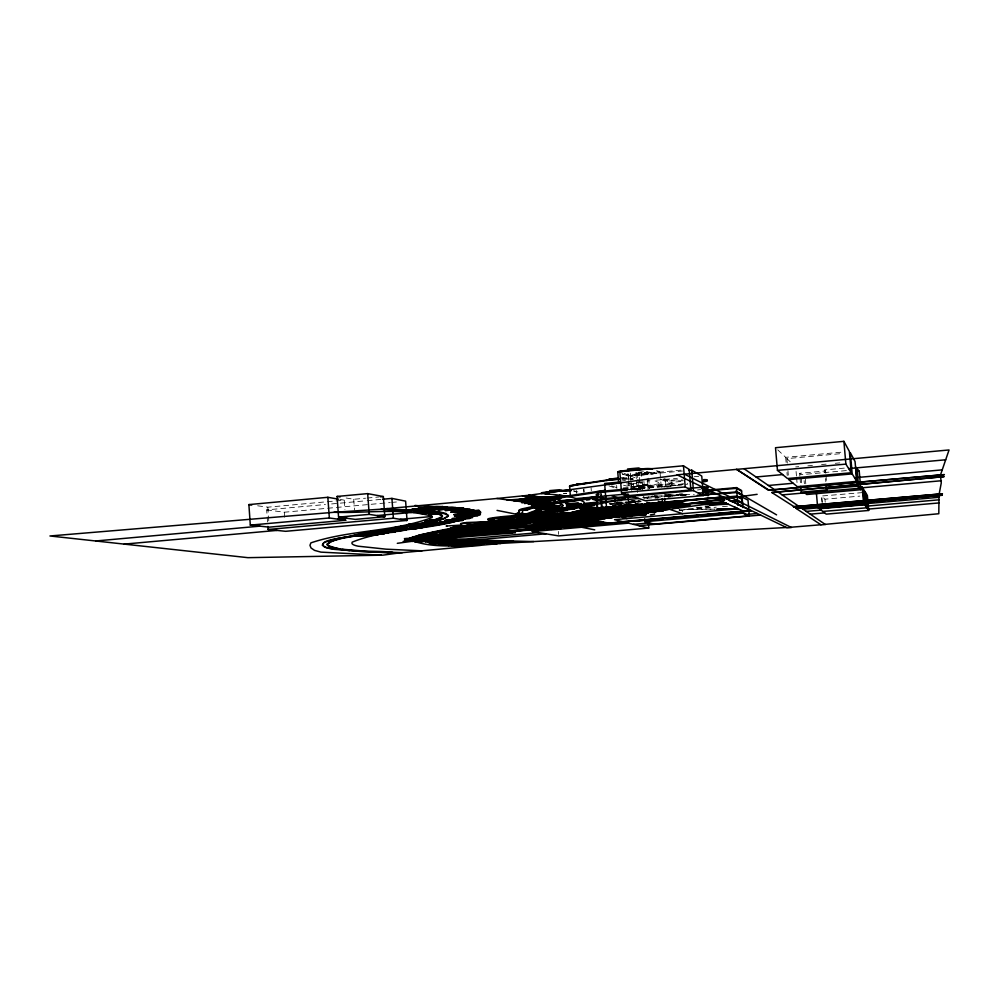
<?xml version="1.0" encoding="UTF-8"?>
<svg xmlns="http://www.w3.org/2000/svg" width="999" height="999" viewBox="0 0 999 999"><rect width="100%" height="100%" fill="white"/><g stroke="black" fill="none" stroke-linecap="round" stroke-linejoin="round"><path stroke-width="0.75" stroke-dasharray="5 3.75" d="M631.281 479.508L633.129 478.896A15.597 1.111 -4.6 0 0 632.792 478.696L622.215 478.583M671.266 486.226L671.028 482.317L683.591 481.318M661.251 486.825L660.014 472.028L659.203 472.44A13.661 0.999 -4.7 0 1 657.679 472.764L634.203 475.124A16.821 1.236 -4.7 0 1 631.268 475.249L627.122 475.262A10.877 0.799 -4.7 0 1 626.123 475.137L621.927 473.526M621.703 478.471L627.26 477.609L621.203 477.659M622.414 480.881L625.499 480.407M622.702 490.771L628.259 489.947L623.713 490.022M661.488 487.05L687.649 483.254M667.494 487.075L670.891 486.575M676.935 485.689L687.699 484.115M643.693 497.627L657.592 495.654M697.514 489.972L700.599 489.535M609.54 504.133L624.937 501.96M631.106 501.086L634.178 500.649M616.795 504.02L629.545 502.235M631.093 502.022L640.334 500.711M620.217 504.458L623.301 504.02M631.006 502.934L635.639 502.285M637.175 502.072L640.259 501.635M652.534 495.904L651.872 495.991M673.838 495.741L686.276 495.042M683.116 484.14L675.749 484.503L670.953 482.405M630.756 502.397L631.63 502.31M631.955 502.734L630.731 502.859M645.953 485.589L648.463 485.352A21.316 1.449 -4.7 0 0 653.121 484.84L660.951 483.429L655.082 480.956M777.771 449.85L785.676 457.342L843.156 452.023M636.313 478.533L635.814 472.477L643.556 471.765M787.287 463.124L786.9 458.616L842.607 453.484M257.642 505.794L267.832 507.18L344.255 500.162L344.93 509.44M346.154 497.989L353.721 499.288L365.572 498.201M367.058 498.064L378.908 496.978M635.814 472.477L637.412 473.151L648.189 472.152L648.551 476.685M624.063 473.351L628.296 475.024L681.593 470.117M631.218 488.911L630.157 475.836L682.492 471.016M267.52 521.953L266.683 509.89L325.437 504.495M331.618 503.933L365.634 500.811M367.182 500.674L382.642 499.25M266.683 509.89L284.29 512.225L390.259 502.547M391.795 502.41L396.403 501.985M795.679 466.933L798.725 466.658M807.866 465.821L812.424 465.409M821.565 464.56L826.136 464.148M835.264 463.311L839.834 462.887M646.952 481.043L649.999 480.769M656.081 480.219L677.397 478.271M694.13 476.735L698.701 476.323M637.05 482.23L639.835 481.98M636.663 482.517L642.182 482.017M631.218 483.941L642.257 482.942L639.547 481.868M636.925 486.101L647.752 485.114L650.799 486.326L651.011 488.848M623.226 487.924L672.227 483.479L672.302 484.378L620.242 489.098M563.486 493.494L566.233 493.244M638.511 486.7L649.288 485.726M825.062 472.814L824.812 469.892L844.954 468.069M563.773 493.743L566.683 493.469M622.901 489.348L663.561 485.664L667.07 487.125M799.887 476.211L799.637 473.314L825.586 470.966L825.836 473.876M640.359 488.523L629.233 489.535L627.534 488.936L627.01 482.355M622.389 490.347L663.636 486.613L663.561 485.664M846.403 470.579L800.936 474.687L799.637 473.314M651.435 496.491L659.19 495.791M665.384 495.229L673.139 494.53M679.332 493.981L682.442 493.706M662.087 495.766L642.657 497.514L645.254 498.414M643.731 497.864L683.816 494.268M646.828 498.276L685.177 494.842M654.994 498.214L658.541 497.902M667.869 497.065L672.527 496.653M681.855 495.816L685.901 495.442M616.733 502.322L619.817 502.047M630.332 501.098L634.964 500.686M616.296 502.634L624.025 501.948M630.207 501.398L637.924 500.699M609.19 503.658L615.334 503.109M616.883 502.972L641.233 500.786M616.346 503.334L641.071 501.123M634.727 502.035L640.896 501.486M619.48 503.646L632.117 502.509M638.199 501.973L641.308 501.685M617.007 504.083L623.101 503.533M705.456 506.106L708.553 505.831M862.574 492.594L821.49 496.016L822.027 502.185M696.241 507.617L708.603 506.518M688.423 508.916L710.064 507.005M679.183 510.164L682.267 509.89L682.479 512.412M679.195 510.439L716.308 507.167M722.489 506.618L728.671 506.068M822.264 502.347L821.727 496.191L824.949 499.2L859.802 496.128M642.519 475L647.577 474.525A21.304 1.561 -4.7 0 0 652.235 474.013L660.064 472.552L656.331 470.791M644.68 485.701L631.88 486.538A13.162 0.887 -4.6 0 1 628.808 486.575L623.538 485.227M641.246 475.099L657.717 473.214A13.661 0.999 -4.7 0 0 659.24 472.902L659.964 472.415M641.146 475.112L634.24 475.574A16.821 1.236 -4.7 0 1 631.306 475.699L627.16 475.711A10.877 0.799 -4.7 0 1 626.161 475.599L622.652 474.238M636.301 475.449L631.006 475.711A13.149 0.962 -4.7 0 1 627.934 475.736L621.965 473.988M622.252 479.033L632.817 479.133A15.597 1.111 -4.6 0 1 633.166 479.333A12.725 0.899 -4.6 0 1 632.879 479.557M626.186 478.896L625.212 478.921A20.517 1.449 -4.6 0 0 622.052 479.033M617.182 503.434L631.593 503.134M610.127 504.483L614.785 504.383M616.333 504.345L623.289 504.195M616.408 502.285L626.835 502.072M628.321 502.047L636.026 501.998M616.483 503.134L631.368 502.834M685.227 495.467L673.126 495.691A21.703 1.336 -4.7 0 1 669.155 495.666C667.407 496.116 667.245 493.956 669.093 494.742A21.691 1.349 -4.7 0 0 673.064 494.767L694.23 494.393M666.633 495.292L685.988 494.942M714.934 509.178L679.17 509.527M623.463 489.023L641.683 488.761M623.314 489.922L628.246 489.847L627.884 485.277M635.389 489.498L641.258 489.423M688.498 509.403L715.084 509.065M664.123 478.646L667.869 479.882A21.691 1.511 -4.7 0 0 671.84 479.945L682.417 479.845M683.266 480.744L665.459 480.944L665.921 486.501M628.046 489.61L626.061 489.547A20.517 1.349 -4.6 0 0 622.914 489.672M627.072 478.883L633.154 479.308M631.143 489.498L626.873 489.56L676.161 485.302L664.06 487.075L661.176 485.889M340.135 499.438L344.255 500.162M573.726 491.158L576.523 491.97M573.701 490.746L577.884 491.958M616.483 502.584L619.855 503.608L619.792 502.709M616.995 501.86L623.438 503.821M638.099 500.649L640.197 501.348M608.903 485.839L615.908 488.274M643.331 496.84L647.714 498.376M611.625 485.901L618.631 488.336M663.024 479.07L667.944 480.819A21.691 1.498 -4.7 0 0 671.915 480.869L671.827 479.945M666.458 479.682L666.533 480.619M653.758 496.515L657.592 497.914M654.407 495.854L658.616 497.39M638.798 488.861L640.434 489.46L639.06 472.452M638.723 487.912L642.782 489.435L641.383 472.127M628.371 482.867L640.084 487.3L640.284 489.822M664.772 495.479L669.18 497.165M664.26 494.155L668.356 495.616L673.126 495.691L673.039 494.767M666.071 495.079L670.504 496.79M630.157 475.836L635.664 478.034M660.639 479.283L674.874 485.489A13.474 0.887 -4.7 0 1 674.812 485.751M663.149 479.483L672.227 483.479M648.189 472.152L646.64 471.478L648.164 490.209M657.517 470.879L659.927 471.965M786.9 458.616L790.197 461.738M824.812 469.892L825.586 470.966M825.961 475.324L826.585 482.579M825.574 478.671L825.823 481.593M824.949 499.2L825.211 502.185M805.381 479.195L805.781 483.791M804.12 480.656L804.382 483.766M801.198 477.797L801.735 484.003M800.012 477.659L800.636 484.902M796.078 471.491L796.465 476.048M796.59 477.572L797.115 483.653M787.936 470.629L788.311 475.124M785.676 457.342L786.188 463.399M786.962 472.477L787.224 475.512M648.676 478.196L649.537 488.748M643.905 481.331L644.517 488.798M643.381 496.853L643.456 497.789M637.412 473.151L637.774 477.672M637.899 479.17L638.761 489.722M636.425 480.044L637.437 492.47M633.528 483.828L634.015 489.847M630.344 473.139L630.844 479.32M630.968 480.869L631.743 490.434M628.296 475.024L628.646 479.408M628.771 480.869L629.482 489.647M627.934 473.476L628.421 479.458M628.533 480.956L629.258 489.922M621.066 501.935L621.241 504.195M616.633 485.427L616.883 488.474M617.981 502.197L618.231 505.244M610.314 503.583L610.389 504.483M591.071 487.749L591.308 490.759M583.916 488.836L584.153 491.833M583.628 489.373L583.866 492.382M576.485 490.447L576.723 493.456M558.329 531.443L558.553 534.415M353.721 499.288L354.508 510.114M284.29 512.225L284.802 519.555M267.832 507.18L268.906 522.539M649.562 472.227L633.254 473.738L635.801 474.75L651.947 473.264L649.562 472.227M647.677 484.203L636.85 485.189L638.436 485.801L649.213 484.815L647.677 484.203"/><path stroke-width="1.5" d="M938.998 495.766L938.81 513.736L825.124 524.363M938.998 495.504L939.072 494.343M940.259 476.96L940.371 475.349M415.035 539.073L415.172 538.061L417.42 537.899L417.257 538.898L415.035 539.073L415.172 538.061M409.865 538.336C408.791 540.422 413.062 540.047 412.112 538.174L409.865 538.336L409.94 539.585M417.257 538.898L417.42 537.899M480.494 545.354L480.019 545.342C456.668 545.192 431.306 548.863 409.265 539.46L409.465 538.299L407.205 538.473C406.218 540.771 410.701 540.284 409.49 538.136C452.172 524.987 498.314 523.426 541.008 510.639L536.725 510.926L528.346 513.923M409.265 539.46L409.49 538.136M414.772 538.036C415.559 539.797 411.326 540.122 412.512 538.199L427.547 533.978M601.435 495.067L600.699 496.678L596.553 497.777L549.775 504.433L526.698 509.078L522.477 510.564L522.652 512.437L519.53 514.185L519.98 514.772M939.147 494.068L941.27 482.929L940.646 477.285M495.504 541.733L482.305 542.569L496.266 541.833M940.496 474.95L949.05 449.962L677.085 474.825L787.212 527.884L791.395 527.522L684.377 474.15M618.681 483.441L617.782 472.29L618.843 471.84A14.548 1.086 -4.7 0 1 620.529 471.503L633.041 469.967M570.304 495.279L569.605 486.363L570.479 485.989A10.39 0.724 -4.5 0 1 571.903 485.714L611.713 479.745A13.786 0.974 -4.6 0 1 614.76 479.483L619.055 479.195M437.087 538.511L437.987 538.898L425.761 537.462L442.432 534.028L443.394 533.491L442.994 532.305L448.314 531.068L495.679 527.36L493.731 527.534M554.008 522.802L553.983 522.852A75.187 3.934 -4.6 0 0 553.97 522.989A74.488 3.896 -4.6 0 0 554.095 523.151M472.102 525.037L518.881 516.246L516.708 516.733M617.832 472.365L625.636 470.754A21.666 1.623 -4.7 0 1 630.444 470.217M443.032 533.429L443.094 532.455L444.98 532.479A12.338 0.637 -4.3 0 0 464.947 530.919A12.338 0.637 -4.3 0 0 457.629 530.506A12.338 0.637 -4.3 0 0 442.37 532.33L444.98 532.479M490.397 527.26L501.011 525.511M491.558 523.926L489.348 523.963L490.696 523.376M425.761 537.462L436.051 536.326M445.117 534.215L442.982 534.19L451.748 533.478L445.504 534.477M439.61 534.702L445.891 533.878M443.394 533.491L428.521 536.65M478.159 531.306L449.063 534.265M418.556 539.373L426.71 538.748M390.01 509.552C407.043 511.963 426.473 508.391 442.307 515.559L442.445 516.446C415.184 529.732 381.456 527.759 352.322 535.689C349.101 537.674 315.247 539.248 324.45 546.99A462.774 23.002 -4.8 0 0 327.909 548.039L355.182 551.123L398.376 553.034L500.949 543.394L786.4 527.497M560.864 508.441L562.986 505.544C552.11 496.865 535.576 498.826 522.452 495.904C535.639 498.701 551.698 497.09 562.912 505.319L561.688 507.879L557.554 508.716L557.917 509.24A46.104 2.722 -4.4 0 1 556.243 509.989L530.694 514.91L523.064 518.156A44.218 2.485 -4.4 0 1 517.969 519.143L496.116 521.503M418.693 539.423L426.723 538.773L433.004 539.423M534.328 523.563L535.202 523.314L534.465 523.963M534.89 524.562L535.951 524.65L534.378 525.074A94.967 4.958 -4.6 0 1 533.803 524.088L534.89 523.526M534.34 523.801L535.189 523.076M535.976 522.727L536.201 524.525A92.52 4.833 -4.6 0 1 536.088 524.188L535.951 522.415M534.365 523.963A94.043 4.933 -4.6 0 0 534.615 524.413L533.766 524.487A94.893 4.97 -4.6 0 1 533.503 524.038L535.002 523.439M535.814 523.751L535.501 523.951A93.119 4.87 -4.6 0 0 535.239 524.263L535.127 522.839L536.838 522.702A91.321 4.833 -4.6 0 1 537.1 522.415L536.95 523.663M540.609 523.588L540.609 523.588A87.875 4.595 -4.6 0 0 540.359 523.863M430.869 540.122L422.565 540.709L430.894 540.097M537.774 523.788L538.086 523.588A91.321 4.833 -4.6 0 1 537.062 523.139L535.377 523.276A93.119 4.895 -4.6 0 0 535.189 523.551L533.478 523.676L533.541 524.388L557.417 522.539A71.091 3.709 -4.6 0 1 557.679 522.302L533.791 524.075M542.307 523.464L542.307 523.464A86.351 4.508 -4.6 0 0 542.07 523.726M323.926 542.669L322.265 545.154C329.52 550.924 340.622 548.988 349.363 550.711M430.581 543.468L441.034 542.345M570.029 512.974L572.365 512.362A276.436 14.923 -4.9 0 1 575.474 511.6L587.262 509.29M584.84 513.161L583.716 513.324A107.717 6.244 -4.4 0 1 578.221 514.06L528.946 518.119L538.149 514.572L548.975 512.437M549.737 523.126A78.372 4.096 -4.6 0 1 549.962 522.902L550.287 522.702M492.232 524.637L491.808 525.824L484.065 526.935M433.454 542.257L428.771 542.782L443.668 541.495L433.753 542.22M534.203 516.533L537.712 514.71L544.23 513.261L565.846 509.153L575.024 508.628L564.622 509.478L566.333 508.066L551.361 510.889M569.942 515.084L564.847 515.434L572.427 513.274A276.448 14.798 -4.9 0 1 575.549 512.524L592.669 510.002A22.965 1.311 -4.5 0 1 593.593 510.014L594.78 510.039A24.95 1.411 -4.5 0 1 596.59 510.189L597.315 510.514L593.643 511.725A40.272 2.285 -4.5 0 1 590.846 512.25L589.422 512.487M534.09 523.638L557.954 522.14L574.338 519.917M536.85 522.477L535.427 523.001L536.301 522.752M535.239 523.788L534.877 523.289M442.42 543.281L444.73 543.019L441.308 543.518M447.34 540.459L455.519 539.835M509.527 525.024L507.08 525.649L525.699 522.952A19.73 1.061 -4.4 0 0 527.684 522.664L530.656 522.102A43.357 2.335 -4.4 0 0 531.967 521.765L532.904 521.341L519.667 522.402A61.039 3.209 -4.5 0 0 515.384 522.927L505.881 524.55A46.429 2.46 -4.5 0 0 505.469 524.675L519.193 522.04L510.302 522.502M469.667 526.573L478.658 525.886L469.705 526.61M537.512 523.626L537.2 523.838A91.309 4.77 -4.6 0 0 536.95 524.125M447.003 541.583L441.071 542.357M538.648 523.551L538.186 521.853M539.223 523.501L538.898 523.713A89.548 4.683 -4.6 0 0 538.648 523.988M447.577 543.431L448.376 543.256M455.482 539.885L448.201 540.771L460.664 540.234L452.559 540.859L455.307 540.459M777.884 491.983L944.167 476.61L771.827 492.519L794.242 506.78L942.469 493.781L793.493 506.718L794.242 506.78M548.588 522.827L548.264 523.026A80.444 4.208 -4.6 0 0 548.039 523.264M454.807 543.319L441.346 544.717L460.339 543.956L453.771 543.918M551.997 522.577L551.66 522.777A76.96 4.021 -4.6 0 0 551.448 523.001M580.519 507.092L584.328 503.933L583.965 501.998C571.341 495.054 556.156 495.029 542.107 493.456M557.592 522.352L557.954 522.14A72.103 3.771 -4.6 0 0 558.154 523.164L534.378 525.074L534.315 524.375A94.967 4.995 -4.6 0 1 533.741 524.125L535.427 523.988A93.232 4.908 -4.6 0 0 535.976 524.225L535.427 524.275M455.756 544.83L448.002 545.429L474.637 543.856L472.24 544.18M588.336 512.762L569.78 515.084L590.846 512.25L597.315 510.514C595.354 509.765 586.063 509.078 587.699 510.189L565.272 515.222M464.672 544.255L462.075 544.592M466.371 545.042L451.473 545.679L457.517 545.392M474.25 543.681L470.604 544.105M524.088 517.532L516.233 518.144L524.1 517.507M414.036 536.588L411.089 538.249L419.518 534.927M492.332 542.944L506.805 541.258L489.897 542.857L499.937 542.37L492.37 543.006M801.21 507.954L942.319 495.217L796.053 508.404L821.141 524.875L825.349 524.512L801.21 507.954L796.053 508.404M549.175 517.207L550.199 516.745L547.564 517.694M587.15 509.94L589.672 510.576L585.002 512.337L566.083 515.222L567.894 515.147M417.969 536.251L414.822 537.774L414.585 539.073L416.396 540.209L412.799 540.496L411.163 539.497M560.214 491.071L551.985 491.77A19.468 1.311 -4.5 0 0 547.739 492.245L541.096 493.494L541.883 493.144A13.074 0.887 -4.5 0 1 543.306 492.869L552.035 491.77M506.868 525.849L518.269 526.723L510.302 527.922C530.744 524.925 476.423 527.36 484.715 527.934M426.823 538.836L417.37 538.136C432.305 537.025 437.962 530.219 452.784 529.845M549.363 515.059L548.389 515.534L551.61 514.46M325.187 542.032L337.3 538.586L367.157 533.129M435.339 532.854L440.834 531.505L423.139 534.715M412.35 541.083L515.459 532.804L514.772 531.306L513.211 531.181L472.452 532.754L489.51 529.707L483.216 530.119A20.654 1.074 -4.4 0 1 477.46 529.994A20.367 1.049 -4.4 0 1 480.344 529.008A20.629 1.061 -4.4 0 1 489.897 527.872L506.643 526.785L495.679 527.135M472.452 532.754L475.212 531.955M455.294 529.545L472.952 527.11L495.079 522.302M569.592 513.111L570.441 512.837L562.762 512.949M558.329 510.914L569.805 507.592A156.031 8.829 -4.7 0 1 581.718 505.769L585.701 505.194L586.351 513.361L584.427 513.986L595.729 512.537A44.031 2.41 -4.6 0 1 597.24 512.362L597.989 512.275M514.61 521.166L512.862 521.878L515.172 522.052M419.717 537.375L418.943 537.624A46.616 2.323 -4.4 0 0 418.718 538.261L420.429 538.573M498.651 524.45L497.652 524.725L499.25 524.912M455.719 544.867L451.024 545.479L451.648 545.741M524.388 514.672L537.187 509.915L538.186 507.267L533.279 504.483L520.367 501.548L496.84 498.489L381.131 509.178L334.003 512.287L49.95 535.976L247.927 557.667L382.942 555.157L398.376 553.034M506.293 522.077L499.488 523.426M480.319 525.062L501.885 521.378M524.175 514.71L526.885 513.923L521.778 514.16L510.939 516.858L524.288 513.998L514.26 516.583L516.658 516.458M481.868 524L520.516 516.533L538.086 512M529.482 513.848L517.569 516.321M461.738 525.024L446.141 526.061L446.89 526.173M524.45 514.735L526.972 514.01M529.57 513.936L520.891 516.046L534.652 513.698L524.2 515.771L532.155 513.861M529.932 514.385L532.067 513.773M513.199 516.371L511.938 516.97L512.912 517.332M548.901 517.42L545.267 518.244M403.796 529.333L413.324 529.083L417.282 528.459L409.078 528.446L422.977 527.422L397.54 530.119M555.169 510.277L557.804 509.353L557.554 508.716M477.16 526.098L467.407 527.996L471.416 526.948L467.682 527.022M435.651 524.8L443.344 523.988L430.219 525.237M428.246 525.973L437.999 524.862L433.991 524.6M515.671 520.891L512.425 521.903L513.561 522.102M504.17 526.898L479.657 529.632L484.977 529.895M571.99 515.097L509.34 525.886L502.547 526.186L514.61 524.25M532.579 521.553L525.149 523.026M523.426 510.014L531.643 508.429M503.521 521.928C485.901 524.587 468.731 529.645 450.799 530.719M531.406 517.557L494.118 523.201M430.969 536.775L429.445 537.412M505.506 525.249L506.168 525.087M518.618 522.202L515.459 522.927L530.594 521.228A43.357 2.36 -4.4 0 0 531.905 520.891L532.829 520.467L519.605 521.528A61.039 3.234 -4.5 0 0 515.322 522.052L510.364 522.739A25.2 1.349 -4.4 0 0 508.116 523.126L504.957 524.113L517.632 523.039A100.325 5.607 -4.3 0 0 520.367 522.727L525.074 522.152A19.843 1.074 -4.4 0 0 527.622 521.79L530.069 521.341M419.493 534.94L457.692 527.647M491.158 523.776L481.506 526.461M505.444 522.14L507.792 521.74L487.987 524.7L484.602 526.523M445.691 533.891L446.428 533.753M498.439 524.463L499.887 524.163M480.906 529.195L479.657 529.632L482.654 529.92M530.644 514.922L532.829 514.423M504.57 522.589L493.394 524.3M486.363 530.007L471.141 531.368M520.516 516.533L523.276 515.909M515.247 520.916L527.647 518.631M581.468 507.967L586.825 507.017M470.604 544.005L451.223 545.529M492.994 524.463C490.047 524.787 491.083 527.122 486.363 526.66M551.386 514.473L552.297 514.31M568.144 513.436L569.817 513.099M502.397 522.027L494.83 523.676M483.603 530.569L484.453 530.407M493.593 529.645L494.155 529.582M702.447 487.912L701.785 488.036M702.522 488.349L701.76 488.811M530.144 514.448L527.834 514.947A78.596 4.433 -4.6 0 0 527.572 515.009L528.171 514.86M545.691 518.219C538.723 518.668 547.327 518.131 544.305 518.344M619.929 482.979L621.103 482.754M445.167 531.668L448.314 531.068M536.088 513.211L532.23 514.01M490.397 530.069L477.172 532.242L481.393 532.355L480.894 531.855A33.192 1.673 -4.4 0 1 484.065 531.143L502.497 528.771L496.94 529.233M487.2 530.407L493.206 529.682M537.037 513.011L546.453 511.213M513.811 516.233L524.512 514.697A46.116 2.697 -4.4 0 0 528.621 514.148L597.39 502.385M545.466 512.062L581.855 505.744M415.634 524.737L436.051 519.992L441.496 517.619L442.307 515.559C423.576 507.829 401.099 511.838 381.131 509.178M429.907 533.141L474.05 525.387M539.035 513.498L544.218 512.499M548.726 511.413L523.626 515.684M482.08 531.156L480.956 531.343M543.931 512.375L537.4 513.611M431.855 535.239L435.814 534.128L435.477 532.991M517.932 520.317L525.861 518.868M507.704 525.412L509.09 525.199L507.167 525.799M490.347 532.642L487.662 533.091M701.835 487.887L702.622 487.649L701.835 487.512M549.35 519.343L524.225 523.476M493.394 521.153L486.55 522.452L489.91 522.052M403.171 541.408L625.274 498.838M499.675 524.175L500.724 524.013M546.091 519.98L538.011 521.453M597.464 503.296L584.802 505.319M541.783 518.931L544.268 518.518M505.656 525.037L505.007 524.95L563.161 515.684L569.917 515.422L548.426 516.77M537.999 520.566L566.745 515.559L560.751 516.483M549.163 519.38L582.504 513.898M487.749 522.952L497.177 521.441M552.072 514.323L553.146 514.148M411.688 525.499L389.273 529.433M489.872 522.065L471.578 525.324M420.417 537.262L423.364 536.463M551.985 518.843L570.441 515.671A156.069 8.217 -4.7 0 1 582.355 513.911L586.351 513.361M512.3 532.542L513.886 531.967L511.95 531.63M446.241 533.766L447.864 533.491M563.286 514.323L568.344 513.424M535.264 520.541L530.881 521.266M545.267 519.193L555.007 517.432M485.052 530.169L483.603 530.382M539.223 520.342L512.712 524.487M438.299 531.468L455.806 528.384M593.631 507.867L594.954 507.629L590.459 508.266M495.616 541.708L503.109 541.183L490.696 542.232M528.821 514.91L530.232 514.66M428.409 535.814L422.852 536.438M528.921 514.273L529.745 514.235L528.995 514.298M560.202 509.74L559.827 509.727M564.685 508.941L565.059 508.891M569.043 516.446L583.528 514.11A69.643 3.771 -4.6 0 1 591.733 513.024L603.658 512.125L594.567 514.185M542.17 518.906L537.912 519.567M512.2 527.659L514.935 526.785M596.678 503.571L571.84 507.405M482.604 523.863L459.677 527.484M602.747 511.913C600.461 515.172 582.167 514.697 576.411 516.608L575.212 516.995L602.122 513.086L606.755 511.463L602.047 508.341L597.29 508.678L596.553 499.3L599.063 500.037M370.304 533.179C356.406 537.125 338.923 535.539 327.173 544.305L327.297 545.054C347.29 553.683 371.378 549.837 392.832 552.36M338.661 548.763L329.732 546.803L327.684 545.591L327.26 543.956L331.456 541.196L342.445 538.274L433.703 521.753L443.931 518.868L448.364 515.784L446.016 513.486L441.446 512.362L415.659 509.977M535.601 513.923L528.683 515.009A46.116 2.672 -4.4 0 1 524.575 515.571L512.037 517.719L512.974 518.181M471.665 525.736L483.391 523.951M492.207 524.5L494.118 524.275M393.019 529.395C411.089 524.837 431.743 525.399 448.226 516.233L448.326 515.409C430.02 506.793 406.68 511.5 386.738 508.553M567.894 508.066L570.516 507.629M470.716 525.274L453.434 527.922M470.429 525.374L456.555 527.697L472.527 525.287L468.606 525.374M500.524 524.013L504.083 523.451M533.591 501.91L535.139 501.51L521.578 502.572L533.116 501.985M559.84 498.002L561.313 497.627L546.453 498.114L558.853 497.115L553.796 497.902M547.677 511.013L551.947 510.339M595.204 504.408L593.119 504.745M552.959 514.16L554.158 513.986M536.213 521.765L529.295 522.814A46.129 2.498 -4.4 0 1 525.174 523.351L512.599 525.524L521.753 526.323A17.932 0.924 -4.4 0 1 521.428 526.585L511.476 527.996M526.436 502.947L528.159 502.672M490.921 524.313L483.941 526.623M483.466 529.907L482.455 530.094L483.678 530.069M541.021 528.821L506.68 531.181L490.01 531.331L526.473 526.136A17.77 0.924 -4.4 0 0 526.723 525.886L516.97 525.137L529.02 523.014A44.393 2.398 -4.4 0 0 533.016 522.489L602.335 510.314L597.29 508.678M448.364 543.306L452.759 542.794M444.23 522.677L453.259 522.152L445.467 522.952M444.23 522.714L430.969 523.526L441.783 522.34M459.902 544.03L462.537 543.718M460.164 544.118L448.926 544.817L454.87 544.093M458.653 544.168C442.582 545.579 464.972 544.255 459.915 544.118M549.175 507.08L560.414 505.544L546.041 506.705L550.387 506.78L547.577 507.567L552.847 507.417M540.334 519.23L532.892 520.292M518.356 515.372L520.054 515.447M458.616 533.628L461.788 532.717L456.256 532.729M618.306 477.897L608.578 479.395L611.6 479.37M517.932 516.583L518.706 516.52L517.994 516.608M463.948 526.585L464.26 526.548M477.272 527.235L472.165 527.809M561.226 514.647L563.473 514.323M556.905 516.645L563.161 515.684L543.518 517.17M574.313 485.339L570.029 486.126A12.55 0.874 -4.5 0 0 569.63 486.438L569.929 486.563M509.253 520.629L509.84 520.579M444.63 530.993L445.342 530.944M480.681 525.674L480.994 525.636M460.127 528.871L461.825 528.571L453.821 529.158L471.953 527.996M519.318 520.941L519.393 521.028M586.525 500.112L589.572 499.65M503.908 523.451L507.455 522.939M528.284 519.755L528.071 519.842M537.062 518.469L538.049 518.269M473.414 528.696L483.591 527.772M547.427 517.544L547.252 517.569M462.737 530.481L463.086 530.494M543.206 518.381L544.105 518.406M447.689 533.503L457.355 532.679M468.593 530.694L470.791 530.531L469.955 530.669M466.383 531.431L467.482 531.243M517.132 524.388L512.637 525.424L521.703 526.473L507.792 528.396M605.194 490.322L527.847 501.848A12.837 0.812 -4.4 0 0 524.85 502.797M470.092 531.368L469.043 531.343L470.467 531.281M478.658 530.244L479.345 530.219L478.583 530.344M606.068 480.419L618.706 479.208M543.706 505.606L531.805 506.143L593.731 497.04L597.414 495.816L597.877 492.957L597.577 492.32L527.909 502.709A12.837 0.812 -4.5 0 0 524.912 503.646M600.661 491.895L605.269 491.208M596.153 494.58L599.15 494.13M519.98 519.592L533.416 518.156M569.717 515.084L590.909 511.788L594.368 510.214L591.608 509.69M592.569 498.901L595.429 498.489M553.958 513.998L555.269 513.823M507.28 522.939L511.888 522.315M585.889 513.011L597.077 511.138L597.839 510.452L593.543 508.966L598.064 508.454L590.384 506.406L536.838 510.089M492.295 529.82L493.381 529.682M528.371 508.691L532.629 508.079M534.128 507.854L537.387 507.38M438.986 542.107L443.019 542.669L433.029 543.881L449.2 543.094L441.296 544.143L443.106 544.155L458.553 542.619L442.42 543.294M497.34 525.961L490.621 527.235L503.521 526.273M454.233 543.281L452.859 543.593M453.071 530.569L450.362 530.981A14.461 0.749 -4.3 0 1 468.893 530.382A14.461 0.749 -4.3 0 1 446.665 532.579L446.74 532.579M585.451 513.486L601.298 510.639L597.689 508.753L597.202 503.121M560.039 514.81L561.401 514.635M453.047 529.807C456.143 528.871 437.55 530.993 452.522 529.87M440.721 531.918L440.971 531.868M677.659 475.099L528.633 495.279L496.84 498.489M453.159 532.292L453.271 532.28M410.964 538.836L410.352 538.711L410.989 538.661M468.131 531.468L469.13 531.293L458.391 532.192M552.697 520.541L566.945 518.593M611.038 512.562L592.407 515.109L626.473 514.198M434.403 537L434.727 537.012M451.223 534.677L451.273 534.702M534.752 523.389L636.45 509.502M449.088 535.314L448.613 535.252M542.395 523.164L644.143 509.303M397.302 543.319L757.142 494.33M549.987 522.939L651.785 509.115M563.174 521.153L566.233 520.616L561.625 520.541A44.368 2.323 -4.4 0 0 558.091 520.641L549.712 521.178A25.262 1.336 -4.5 0 0 541.271 522.227L540.334 522.377A35.564 1.873 -4.5 0 0 537.3 522.927L536.001 523.326L542.307 523.089A59.715 3.234 -4.5 0 0 547.577 522.727L561.076 521.428M557.529 522.714L659.352 508.941M559.403 498.064L548.975 498.626L553.97 497.802M592.345 504.745L595.079 504.37L593.019 504.632M442.232 536.875L440.022 537.1L442.22 536.9M456.393 535.314L457.567 535.139L456.418 535.339M457.005 535.439L457.942 535.489L456.943 535.452M565.009 522.489L666.882 508.753M572.439 522.265L723.401 501.973L743.244 511.076L622.652 521.653L614.547 519.667L738.249 508.778L716.495 509.153M617.919 516.221L669.517 509.278L682.579 513.686M535.639 519.955L530.581 520.566M593.031 514.385L555.681 519.23L556.843 518.893A85.24 4.558 -4.6 0 1 557.492 518.731L558.453 518.518A161.701 8.504 -4.7 0 1 569.043 516.446M548.801 507.13L544.255 507.567M520.354 516.108L512.037 517.719L513.486 518.256M518.319 524.213L520.954 523.876M491.308 529.945L492.445 529.807M384.003 532.667L378.758 533.204M384.203 532.767L391.695 531.693L378.009 532.692L399.937 531.193L397.177 531.131M555.082 513.823L557.654 513.511M492.307 522.639L512.225 520.317M449.562 533.216L451.61 533.029M459.59 543.344L466.62 542.907L453.471 543.468L455.419 543.144M459.652 543.456L455.107 543.893M560.202 514.81L557.367 515.134M485.427 533.379L490.759 532.617L486.263 532.917M510.064 532.829L511.775 532.642M521.753 515.921L523.164 515.746M462.837 527.547L453.933 529.258M482.255 526.823L484.577 526.598M524.562 523.101L522.652 523.339M469.355 530.719L469.967 530.644M510.826 532.742L514.148 532.03L498.464 532.03M498.264 521.878L483.703 524.65M552.959 498.988L555.107 498.726L555.456 503.271M522.352 523.701L523.763 523.526M798.538 507.904L803.396 507.38M451.623 520.854C441.009 522.377 464.036 520.879 449.026 522.302M451.885 521.003L453.958 520.604L444.118 521.378L450.811 521.416L447.44 521.953M460.064 528.921L439.085 531.668M434.74 533.503L435.539 533.416M487.749 530.294L514.398 526.673L511.101 526.498M448.014 543.681C449.275 543.194 431.643 544.792 440.959 543.481M447.764 543.768L446.953 543.881L449.213 543.881M484.74 528.596L490.846 527.922M588.636 506.743L590.784 506.518M589.797 506.63L582.954 507.629A22.802 1.336 -4.6 0 0 579.957 508.479L581.48 508.816M592.732 508.016L581.967 508.853M525.724 521.141L530.831 520.566M465.709 528.546L465.909 528.571M479.87 527.447L458.017 529.408L476.773 528.508M498.613 524.925L508.029 524.063M521.953 523.414L515.646 524.138M430.844 536.763L429.046 537.45L436.863 537.412L428.334 538.074L438.623 537.275M490.259 530.069L491.446 529.945M485.714 533.366L466.72 535.189M508.866 531.843L509.989 531.868L476.136 532.904L435.439 536.276M598.401 500.149L601.548 499.912M557.517 513.511L560.177 513.224M513.698 519.305L483.191 523.651L485.764 523.976M465.247 527.272L453.171 529.195L455.269 529.233M505.194 524.413L507.879 524.1M452.772 530.581L457.067 530.107A12.937 0.687 -4.3 0 0 473.551 528.946L495.467 527.122M499.537 525.661L502.385 525.362M505.269 525.874L505.569 525.886M480.157 532.667L482.529 532.43L454.757 534.615M547.777 503.446L544.355 504.07L552.484 504.083L541.933 504.932L556.855 503.084L540.284 503.696L550.961 502.897L548.039 503.421M558.891 514.972L549.063 515.659M482.817 526.823L474.1 527.747L479.532 527.197M485.302 530.107L486.063 530.019M429.995 541.308L425.562 541.371L430.369 540.646L415.022 542.182L433.678 540.509L437 540.521L425.05 541.72L439.71 540.921L428.833 542.32L437.899 542.095M424.15 541.058L425.849 540.771L412.362 541.383L417.445 540.684M543.793 505.694L551.86 505.332L545.154 506.168M597.652 508.741L601.922 508.266M481.58 527.222L484.565 526.935M483.191 533.666L463.024 535.551M453.509 544.005L448.588 544.455L458.029 543.693M450.437 544.255L452.859 543.868L449.562 543.868M591.683 510.489L591.833 510.526M444.805 534.29L449.175 534.24M504.62 521.166L507.817 520.816M598.351 512.237L601.273 511.963M525.986 521.141L516.658 522.002M540.034 520.004L540.322 520.029M473.164 528.883L455.207 529.82L469.43 527.622A22.702 1.211 -4.3 0 0 471.253 527.022L470.504 526.885M505.194 528.671L483.816 531.88L499.925 531.78M588.423 508.528L581.256 508.828M417.47 536.663L423.052 536.413M508.404 528.334L483.816 531.893L521.615 530.419L608.041 522.939M461.326 509.79L467.37 508.828L451.61 510.014L470.242 509.328L452.01 511.363L469.243 510.714M560.077 513.211L561.488 513.086M434.865 533.503L429.12 533.941M446.066 534.477L447.227 534.365M437.574 541.783L434.178 542.557M437.799 541.895L440.771 541.433L434.415 541.62M452.634 543.618L450.187 544.105M447.202 521.903L444.343 522.39L448.551 522.327M523.788 515.496L524 515.484M422.365 526.411L418.344 527.047L432.317 526.036L412.512 526.885L426.548 525.824L422.502 526.461M526.673 518.581L520.729 518.881L545.541 516.72M479.445 527.435L482.03 527.222M490.047 527.872L477.547 529.77L482.317 530.094M457.579 545.466L471.266 544.405L467.27 544.505M464.335 526.198L464.547 526.186M542.207 518.493L543.119 518.344L542.494 518.518M465.134 527.272L466.521 527.147M482.267 525.936L482.455 525.924M459.802 528.908L455.157 529.258M456.093 530.194L456.755 530.119A13.362 0.699 -4.3 0 0 476.161 528.658M485.464 532.991L488.973 532.667M518.493 499.675L529.757 499.3L517.132 500.724L513.424 500.574L523.451 498.888L507.03 500.124L518.356 499.8M435.826 536.076L431.131 536.213L439.198 535.564L436.488 535.963M423.813 541.096L421.191 541.321M458.404 543.656L465.259 543.306L458.691 544.005M454.433 519.842L449.55 520.629L462.962 520.354L452.06 521.515M454.957 519.967L459.877 519.168L445.354 520.317L469.892 518.369L451.948 518.668L454.47 518.206L472.702 517.42L464.348 518.493M561.388 513.074L562.812 512.962M373.301 534.502L370.379 534.927L377.884 534.915L367.145 535.726L373.564 534.952M529.895 519.667L530.157 519.692M521.091 521.64L523.439 521.416M477.085 527.772L473.389 527.909M420.292 540.996L417.57 541.371L420.779 541.346M420.542 541.033L424.587 540.459L418.019 540.646M843.893 441.333L775.511 447.714L777.447 470.367L787.487 478.533L851.235 472.764L849.375 451.436L843.893 441.333L845.878 464.11L851.235 472.764M461.176 509.615L455.507 510.514L465.259 510.202M565.846 500.561L561.463 501.211L572.202 500.399L559.915 500.774L570.704 499.9L566.271 500.574M465.834 510.227L474.038 509.965L450.699 512.137L466.196 510.914L454.995 512.312L462.375 512.125L479.22 510.402L469.73 510.664M433.978 542.469L430.032 543.044L438.623 542.882L430.706 543.518M455.656 540.471L459.478 539.935L447.377 540.496M455.756 543.106L461.313 542.857L454.145 543.493M477.697 541.845L488.898 540.796L473.976 542.257L483.491 541.533L481.668 541.508M462.737 543.693L470.741 543.306L460.389 544.255M461.65 544.53L457.005 544.792L474.45 543.831M468.581 544.78L459.278 545.791L476.635 544.405L468.781 544.755M502.36 541.745L499.238 542.207L508.216 541.483L502.747 541.708M627.572 468.993L638.698 467.957L641.121 469.031M344.667 520.104L345.704 520.254L269.231 527.147L250.312 525.124L248.888 504.595L327.847 497.302L338.599 499.175M337.075 496.441L367.682 493.618L383.354 496.565L384.827 516.733L355.182 519.393L338.561 517.132L337.075 496.441L340.11 496.965M683.466 465.796L619.83 471.678L621.528 492.707L629.944 495.492L690.896 489.997L689.198 469.418L683.466 465.796L685.214 486.938L690.896 489.997M380.382 496.84L383.354 496.565M688.648 470.454L691.72 470.167L701.748 476.048L703.358 495.566L645.491 500.749L631.805 496.178M382.642 499.25L391.92 498.401L405.619 501.148L407.043 520.429L285.627 531.306L268.044 529.482L267.832 526.473M620.154 482.03L604.62 483.454L606.568 507.854M474.038 511.725L470.005 512.325L474.213 512.35M474.35 511.688L478.409 511.051L466.795 511.85M474.363 513.111L461.563 514.647L469.468 514.872L465.509 515.671L468.406 515.821M474.812 513.211L480.681 512.3L467.07 513.061L465.497 513.486L480.694 512.924L464.885 514.835L480.419 514.547L479.657 514.822L460.189 516.595L478.071 515.596L468.356 515.734M392.345 531.468L386.026 531.718L400.174 530.132L386.376 531.131L395.379 531.018L392.532 531.456M632.991 469.967L634.365 469.842M604.695 484.39L621.053 482.892M549.587 490.621L559.515 489.722L562.287 490.521L559.477 490.771M777.447 470.367L845.878 464.11M756.043 476.985L782.617 474.575M848.651 468.581L945.691 459.79M518.319 515.309L516.158 514.697L519.355 512.737L519.343 510.689L522.752 509.527L544.992 504.957L595.204 497.639L597.689 496.378L597.939 493.881L596.878 491.708L622.315 489.41M596.952 492.644L622.389 490.347M250.312 525.124L329.333 517.981L345.704 520.254M338.561 517.132L369.193 514.373L384.827 516.733L383.816 516.583M621.528 492.707L685.214 486.938M856.143 471.54L859.24 471.253L860.851 489.71L806.692 494.505L805.182 493.069M95.629 540.983L259.915 526.148M337.612 519.13L346.99 518.281M377.098 515.559L411.538 512.45M576.423 498.563L625.761 494.105M688.086 488.486L702.709 487.162M852.184 473.888L788.698 479.632L797.377 486.688L856.792 481.356L855.057 461.501L850.349 452.772L852.184 473.888L856.792 481.356M593.156 499.6L693.418 490.621L703.358 495.566M268.044 529.482L393.381 518.219L407.043 520.429L406.181 520.279M595.042 500.149L599.65 499.725M596.628 500.237L635.064 496.778M702.484 490.671L736.475 487.612L741.52 490.459L742.956 507.642M702.534 491.371L736.525 488.324L741.57 491.146M768.431 485.477L793.156 483.266M854.57 477.747L942.244 469.867M124.201 544.118L276.948 530.407M400.274 519.33L432.005 516.483M584.228 503.396L638.761 498.501M698.501 493.144L712.499 491.883M528.746 519.867L529.158 519.805M466.433 527.135L467.744 527.035M435.939 536.313L450.649 535.002M535.252 529.42L529.433 530.194L543.956 529.095L535.901 529.37M432.23 541.221L427.722 541.858L434.115 541.645M704.37 494.755L736.825 491.845L741.857 494.58M771.827 492.519L777.896 491.97L798.725 506.256L800.037 506.256M531.143 514.597L532.629 514.46M593.906 508.978L678.995 501.398M723.326 498.026L737.237 496.79L742.269 499.388M595.779 509.465L680.419 501.935M826.073 484.515L826.46 488.911L857.467 486.151L860.851 489.71M597.639 509.952L681.817 502.46M800.761 486.338L801.248 492.132L827.222 489.835L826.46 488.911M611.063 509.09L644.13 506.143M859.09 487.337L862.162 487.062L862.911 488.411L864.31 504.433L818.968 508.391L817.632 507.292L816.37 492.607M599.475 510.439L683.204 502.997M534.515 516.333L549.425 514.997M569.155 513.249L575.374 512.699M596.553 510.814L597.714 510.701M601.298 510.914L684.577 503.508M782.155 494.905L802.309 493.106M858.616 488.099L941.395 480.744M603.096 511.388L685.926 504.033M604.87 511.85L687.262 504.532M729.807 500.998L737.537 500.312L742.557 502.822M606.63 512.312L688.598 505.044M731.418 501.573L737.599 501.023L742.607 503.508M608.366 512.774L689.909 505.544M471.078 526.136L479.245 525.412M491.72 524.837L500.099 524.1M516.858 522.614L521.515 522.202M502.322 525.362L506.98 524.975L506.093 525.024M450.362 530.981L452.235 530.819A14.036 0.724 -4.3 0 1 468.481 530.407A14.036 0.724 -4.3 0 1 448.576 532.467L446.241 532.617L449.1 532.579M537.587 523.376L535.926 523.513A92.982 4.92 -4.6 0 1 535.377 523.276L533.741 523.364A94.967 4.995 -4.6 0 0 533.478 523.676M538.086 523.513L537.037 523.426M536.038 524.937A92.982 4.858 -4.6 0 1 535.489 524.7A93.232 4.87 -4.6 0 0 536.038 524.937L536.5 523.701L537.562 523.801A91.945 4.858 -4.6 0 1 537.05 523.651M442.732 532.405L446.828 532.042M462.462 530.669L446.578 531.98L466.895 530.382M534.315 524.375L535.976 524.225A92.582 4.833 -4.6 0 0 536.201 524.525M519.093 526.61L594.954 519.917M521.166 526.96L596.653 520.317M523.201 527.31L598.326 520.704M535.377 526.498L564.91 523.901M525.224 527.659L599.987 521.078M448.926 534.815L468.369 533.204M447.215 535.202L454.845 534.627M458.978 535.901L463.186 535.551M793.481 506.718L798.725 506.256M634.253 469.855L635.701 469.73M555.369 491.458L567.494 490.671A12.113 0.812 -4.5 0 1 570.441 490.621L570.991 490.634M530.344 498.326L523.051 499.438L539.435 498.151L524.15 498.601L535.377 497.764L530.382 498.526M436.838 507.517L411.85 509.203L423.451 508.791L428.521 507.38L417.982 508.166L436.7 506.505L442.994 506.568L431.281 508.354L447.452 507.13L437.387 507.355M525.874 515.197L525.786 515.209M429.857 525.099L423.963 525.961L428.047 525.986M495.679 527.122L497.914 526.935M454.882 534.29L421.191 537.275L431.006 536.663M527.222 528.009L601.635 521.466M529.208 528.346L603.259 521.84M531.168 528.683L604.87 522.202M427.185 537.899L430.594 537.599M479.745 533.291L481.393 533.141M487.087 532.642L487.837 532.579M485.601 533.004L482.442 533.241M533.104 529.02L606.468 522.577M532.092 528.671L532.317 531.555L628.546 523.151L648.776 528.046L648.301 522.065M644.667 518.781L644.904 521.703L743.069 513.111L746.253 514.473L757.354 513.498M817.632 507.292L863.586 503.284L864.31 504.433M803.009 509.19L818.306 507.854M863.948 503.858L938.973 497.302M459.515 539.535L538.736 532.617M633.428 524.338L649.587 522.927M864.672 504.782L863.273 488.823L865.271 492.145L866.633 507.629L864.672 504.782L819.43 508.716L822.826 511.438L866.857 507.792L868.693 510.452L826.235 514.135L823.064 511.588M742.457 505.769L741.708 496.94L748.014 500.137L749.325 515.784L654.12 524.1L644.904 521.703M473.951 540.084L545.953 533.803M638.998 525.686L760.614 515.072M806.243 511.401L821.166 510.102M865.658 506.218L938.948 499.825M648.776 528.046L558.678 535.901L532.317 531.555M810.239 514.148L824.687 512.887M867.781 509.14L938.923 502.947M531.918 518.156L549.737 516.783L526.361 518.593M373.688 534.465L384.503 533.691L374.051 534.915M461.363 528.908L461.176 528.921M472.202 527.859L499.525 526.56M506.106 526.198L507.704 525.986M467.232 531.293L466.146 531.443M452.535 532.979L453.796 532.867M452.972 534.69L466.783 533.553M532.842 529.532L541.933 528.746M443.943 538.711C421.341 541.358 470.666 537.4 444.58 538.661M445.916 542.42L450.124 542.345L442.644 543.056M477.285 541.883L471.466 542.145L481.081 540.859L467.532 541.933L475.237 541.633M490.397 542.27C478.683 543.444 499.962 542.507 496.266 541.895M534.303 523.251A94.118 4.97 -4.6 0 0 534.552 523.701L536.251 523.563A92.407 4.883 -4.6 0 1 536.013 523.126L534.303 523.251L534.39 524.325A94.243 4.92 -4.6 0 0 534.502 524.675L534.64 523.364M558.154 523.164A71.291 3.721 -4.6 0 1 557.479 522.877L533.791 524.837L533.741 523.364M486.426 532.455L481.63 532.542M790.833 527.247L820.953 524.75M635.526 469.742L647.639 469.006A13.487 1.011 -4.7 0 1 650.799 468.981L651.86 469.031L648.001 468.993A16.508 1.236 -4.7 0 0 645.092 469.093L636.788 469.642M507.992 526.223L510.789 526.411M493.618 527.522L495.267 527.397L493.231 527.397M457.867 534.028L474.163 532.804M509.977 532.829L508.141 532.979M573.051 505.432L578.234 505.369L566.146 506.993L577.559 506.068L572.402 506.131M429.12 524.775L424.625 525.374L433.941 524.837M429.47 524.837L436.088 523.951L421.903 525.024L435.264 524.8M459.016 535.926L446.091 536.875M432.767 541.183L430.094 541.158M452.672 542.869L456.418 542.407L446.166 542.819M475.549 541.583L481.431 541.545M528.671 529.87L504.458 531.543M587.837 509.24L592.594 509.065A23.639 1.349 -4.5 0 1 593.806 509.09A25.025 1.436 -4.5 0 1 596.515 509.265L597.252 509.59L593.568 510.801A40.322 2.31 -4.5 0 1 590.784 511.338L582.355 512.599A108.454 6.344 -4.4 0 1 578.159 513.161L564.81 514.56L570.192 512.924L568.493 512.637M550.699 516.308L563.124 515.384M474.425 531.143L477.834 530.881M457.754 533.741L456.868 533.716M445.629 542.432L439.073 543.156M445.741 542.869L440.796 542.994L442.395 542.969M553.284 506.58L548.626 506.843M553.359 506.643L559.452 506.543L535.377 508.541L544.28 507.43M456.081 520.442L447.402 521.378M456.468 520.504L463.998 519.53L459.89 519.455M480.706 528.234L486.088 527.834M453.621 533.966L450.149 534.203M450.337 536.588L454.695 536.276M452.959 525.973L454.533 525.861M535.127 522.839A93.119 4.933 -4.6 0 1 535.389 522.527L537.087 522.402M478.134 528.409L482.08 528.134M438.911 543.144L435.052 543.219L441.77 542.594M474.45 512.325L480.432 511.538L469.942 511.963M572.652 505.357L567.469 505.444L579.008 504.507L566.758 506.306L571.915 506.206M553.309 507.38L560.152 507.305L536.925 508.916L550.461 507.392L540.047 507.617L548.526 506.693M463.661 518.406L455.357 519.43L459.49 519.517M429.233 508.553L423.863 508.616L434.94 507.779L422.827 509.44L435.751 508.466L429.458 508.503M504.495 526.448L505.344 526.386M471.241 533.004L474.587 532.767M561.013 491.008L565.159 490.771A14.823 0.999 -4.5 0 1 567.832 490.659L571.066 490.634M467.994 531.58L471.191 531.343M470.517 533.379L476.635 533.141M736.688 469.405L768.281 490.172L944.392 474.612L769.218 490.272L736.663 469.418M493.281 527.31L494.468 527.235L492.694 527.335M545.267 506.056L535.514 507.23L547.852 506.668L550.761 506.081L541.383 506.156L553.833 504.845L545.304 505.719L543.906 505.619L547.252 504.932L539.073 505.132L521.153 509.078L518.943 510.177L519.118 512.062L516.096 513.873L519.992 514.635M463.111 513.474L453.696 514.61L467.282 513.886L468.856 513.461L457.842 513.411L470.154 512.087M463.636 513.399L473.101 512.262L458.354 512.749L465.534 511.513L464.223 511.388L466.783 511.738M430.956 520.754L424.862 521.515L433.516 521.041L434.827 520.766L427.41 520.841L439.398 519.418L429.383 520.117L433.229 520.154M431.281 520.816L437.412 520.079L433.541 520.079M461.813 531.955L455.044 532.38M459.365 532.517L462.05 532.779M438.286 542.082L447.003 541.558M619.018 478.746L614.722 479.033A13.786 0.987 -4.6 0 0 611.675 479.308L571.878 485.277A10.39 0.724 -4.5 0 0 570.454 485.564L569.617 486.026A16.021 1.124 -4.5 0 0 569.942 486.151M477.06 532.617L479.47 532.467M446.203 536.85L429.595 537.549M446.965 521.378L439.31 522.252L445.092 522.952M464.96 514.672L479.895 513.698L454.495 516.046L464.523 514.847M601.823 508.341L600.936 492.507M463.548 516.62L470.279 515.871L460.152 517.757L468.444 517.332L470.192 516.97L456.968 517.507L463.723 516.733M565.384 512.749L567.769 512.624M469.118 544.443L479.807 543.631L472.215 544.255M601.298 499.9L601.673 508.366M445.104 509.028L437.874 509.89L448.751 509.103L445.329 508.891M704.932 502.934L723.401 501.973M706.817 503.871L725.436 502.909L707.142 503.858M709.153 504.757L727.422 503.821M709.902 505.107L728.171 504.158M400.437 527.01L393.668 527.784L414.123 525.312L402.834 525.849L400.649 526.286L407.48 526.323L400.674 527.072M490.984 521.615L466.421 522.527L460.551 523.676L489.023 521.99M468.943 526.935L469.967 526.873M483.266 523.976L485.214 523.876M378.484 533.291L371.603 533.99L395.442 532.105L391.995 532.03M385.751 532.966L388.549 532.991L380.532 533.753L376.386 533.179L384.74 532.392L385.689 532.479L381.868 533.129L385.939 533.129M481.743 533.266L482.617 533.204M442.095 522.327L451.748 521.578M451.76 532.529L455.232 532.342M507.292 533.016L508.229 532.954M468.768 544.467L462.25 545.067L464.011 545.104M472.24 525.374L476.148 525.287L462.799 527.26M537.087 502.747L532.867 502.584L548.726 501.398L529.458 503.596L552.16 502.335L541.446 503.196L550.174 501.873L547.802 501.773L525.749 503.334L541.583 502.135L537.35 502.709M397.29 530.032L395.579 530.082L411.663 528.396L402.185 529.095L403.434 529.183M396.69 531.081L393.419 531.018L406.406 530.069L388.998 532.017L391.758 532.042M420.167 536.463L422.415 536.401M464.235 544.967L466.421 544.992M442.12 542.632L452.035 541.683L438.948 542.207M429.233 533.928L427.372 533.99M483.354 533.079L481.243 533.141M480.344 533.316L481.98 533.241M504.957 532.205L501.76 532.754L505.956 533.029M776.023 489.635L774.475 489.622L744.03 468.743M448.763 532.617L452.01 532.492M561.825 518.743L619.18 517.132M554.682 519.717L612.012 518.094M547.589 520.691L604.894 519.043M447.577 543.543L454.845 543.281M598.413 513.723L655.868 512.225M590.983 514.735L648.413 513.211M583.616 515.746L641.021 514.21M576.298 516.758L633.691 515.184M569.03 517.757L626.41 516.158M605.906 512.699L663.373 511.213M507.405 532.991L501.56 532.779L502.634 532.23M673.813 504.033L705.569 503.321A13.699 0.762 -4.7 0 1 704.944 504.445M560.651 497.752L554.607 497.864L555.032 503.284M697.327 495.254L736.887 492.557L741.92 495.267M532.305 501.398L530.307 501.286L541.283 500.424L532.679 501.373M333.991 512.287C366.433 513.474 400.399 507.592 431.968 516.171L432.142 517.507C393.506 532.03 349.975 529.732 310.901 542.857L309.965 545.304L311.014 547.964L314.523 550.374L320.966 552.135L381.331 555.194M701.261 487.862L704.283 487.812L704.208 486.9L701.186 486.95M509.989 531.868L509.003 531.893L511.638 531.58M479.557 533.329L480.619 533.279M586.176 483.291L576.011 484.428L579.033 484.39M718.044 509.04L738.236 508.778L734.415 507.017M474.85 533.091L477.972 533.241M467.057 544.28L471.353 543.593L463.636 544.143L464.71 544.218M483.404 530.394L509.79 527.197L505.332 526.523M673.326 503.871L666.008 502.472L737.187 496.078L742.207 498.701M701.773 487.837L702.747 487.874M701.785 487.387L702.709 487.412M497.827 521.453L500.037 521.628M533.741 541.57L467.17 539.86L446.366 538.349M571.041 490.209L567.794 490.234A14.823 0.999 -4.5 0 0 565.122 490.347L543.281 492.445A13.074 0.887 -4.5 0 0 541.858 492.732L541.296 493.194M479.907 533.291L477.06 533.216M402.297 552.672L384.066 552.022M388.648 552.722L354.745 551.098M421.953 550.836L386.113 549.175L358.191 546.203A432.979 21.441 -4.8 0 1 351.948 543.131L352.185 542.157C391.371 526.198 439.235 531.505 477.684 513.648A384.465 22.515 -3.7 0 0 476.373 511.326C456.568 505.719 435.352 507.367 415.01 505.432M428.296 537.962L436.351 538.399M497.102 543.781L470.891 542.569M478.721 542.957L464.535 542.232M473.613 542.095L500.949 543.394L461.088 541.358L438.411 538.985L468.768 541.833M459.215 541.92L465.784 542.295M460.027 541.97L433.641 539.373L454.945 541.633M363.261 550.986L342.482 549.263M544.792 493.656L548.826 493.993M427.609 537.962L425.999 537.674M248.888 504.595L251.81 504.994M559.465 495.217L565.334 496.116M580.906 508.766L580.194 508.466M524.562 524.562L551.598 529.408M534.64 523.676L561.038 528.583M544.742 522.777L570.491 527.759M497.04 510.389L594.73 529.857M554.87 521.89L579.957 526.923M565.009 520.991L589.447 526.098M527.747 510.114L525.374 509.602A12.837 0.774 -4.5 0 1 527.909 508.766M575.162 520.092L598.95 525.262M484.178 524.712L483.254 524.5L483.778 524.15A59.903 3.222 -4.5 0 1 490.172 523.026M534.865 524.975L535.414 524.937M537.075 522.165L537.649 524.975L537.387 521.965M537.949 524.862L537.699 524.787A91.096 4.758 -4.6 0 1 537.175 524.562A91.446 4.783 -4.6 0 0 537.699 524.787L537.937 521.678M538.661 522.802L539.31 524.825L539.16 522.939M538.498 524.812L538.498 521.64M539.61 524.712L539.36 524.637A89.286 4.67 -4.6 0 1 538.873 524.413A89.723 4.683 -4.6 0 0 539.36 524.637L539.86 524.775M541.283 524.562L541.033 524.487A87.587 4.57 -4.6 0 1 540.559 524.275A88.062 4.608 -4.6 0 0 541.033 524.487L541.52 524.625M617.757 516.171L626.997 518.568M542.944 524.425L542.694 524.35A86.039 4.495 -4.6 0 1 542.245 524.138A86.513 4.52 -4.6 0 0 542.694 524.35L543.181 524.487M550.661 523.826L550.212 523.688A78.846 4.121 -4.6 0 1 549.862 523.501M552.322 523.676L551.997 523.576A77.36 4.046 -4.6 0 1 551.548 523.364M601.286 506.393L625.586 513.099M652.684 468.718L647.964 468.519A16.508 1.236 -4.7 0 0 645.054 468.631L620.491 471.029A14.548 1.099 -4.7 0 0 618.806 471.378L617.919 471.965M612.624 505.382L636.101 512.162M536.588 524.887L536.838 522.24M557.105 523.176L556.893 523.089A71.516 3.734 -4.6 0 1 556.63 522.939A71.691 3.746 -4.6 0 0 556.893 523.089L557.317 523.239M600.536 496.853L606.256 498.588M623.975 504.37L646.64 511.226M601.473 498.963L601.186 498.876A219.318 13.511 -4.2 0 1 601.336 498.976M611.85 495.829L617.744 497.702M635.352 503.346L657.205 510.302M623.201 494.805L628.883 496.703M646.74 502.335L667.782 509.365M658.166 501.311L678.383 508.429M743.069 513.111L749.325 515.784M719.23 497.727L724.55 500.224C705.057 499.475 684.165 507.717 664.947 502.647L664.597 498.401M737.886 504.545L742.906 506.955M735.714 491.146L776.585 514.872M596.878 491.708L597.577 492.32M539.71 524.35L539.66 524.313A89.735 4.695 -4.6 0 1 539.497 524.1A89.535 4.683 -4.6 0 1 539.51 523.926A89.361 4.67 -4.6 0 0 539.497 524.1M541.358 524.175L541.408 524.213A87.937 4.595 -4.6 0 1 541.196 523.963A88.037 4.595 -4.6 0 1 541.208 523.788M543.044 524.038L543.094 524.063A85.814 4.483 -4.6 0 1 542.919 523.663M857.467 486.151L855.793 467.082L859.24 471.253M801.248 492.132L802.534 493.306L858.74 488.324L857.105 469.617M555.669 522.852L555.706 522.664A72.727 3.796 -4.6 0 0 555.669 522.852L555.781 523.014M557.479 522.877L557.405 522.802A70.929 3.709 -4.6 0 1 557.417 522.539M868.693 510.452L867.369 495.454L865.496 492.345L866.857 507.792M862.162 487.062L863.586 503.284M736.475 487.612L737.949 505.257M691.72 470.167L693.418 490.621M662.212 498.613L662.562 502.859M627.934 493.818L628.146 496.453M628.221 497.39L628.908 505.856M614.747 498.601L615.421 507.055M565.434 514.585L565.496 515.496M537.887 522.714L537.899 524.388A90.847 4.745 -4.6 0 1 537.799 524.063L537.624 521.89M535.739 522.802L535.988 525.112L535.389 522.527M391.92 498.401L393.381 518.219M367.682 493.618L369.193 514.373M327.847 497.302L329.333 517.981M569.979 486.575A16.021 1.124 -4.5 0 1 569.655 486.463M525.624 510.077A12.85 0.762 -4.5 0 1 527.971 509.615M707.791 495.704A13.686 0.812 -4.7 0 0 707.629 495.142L704.882 495.104L704.819 494.193A13.686 0.824 -4.7 0 1 706.568 495.042M534.502 524.675A94.343 4.933 -4.6 0 1 534.39 524.325M556.768 523.289A72.215 3.771 -4.6 0 1 556.331 523.139M556.206 523.339A72.74 3.796 -4.6 0 1 555.781 523.189M555.656 523.389A73.689 3.846 -4.6 0 1 555.219 523.239A73.489 3.834 -4.6 0 1 554.944 523.089A73.202 3.821 -4.6 0 0 555.219 523.239M555.094 523.439A74.288 3.884 -4.6 0 1 554.657 523.289M554.545 523.488A74.913 3.909 -4.6 0 1 554.108 523.339M553.983 523.526A75.574 3.946 -4.6 0 1 553.546 523.389A75.424 3.946 -4.6 0 1 553.246 523.226A75.237 3.934 -4.6 0 0 553.546 523.389M553.434 523.576A76.274 3.984 -4.6 0 1 552.984 523.439M552.884 523.626A77.035 4.021 -4.6 0 1 552.435 523.488M550.112 523.876A79.845 4.171 -4.6 0 1 549.65 523.738M549.55 523.926A80.37 4.196 -4.6 0 1 549.088 523.788M549 523.976A80.907 4.233 -4.6 0 1 548.538 523.826A80.444 4.208 -4.6 0 1 548.164 523.651M552.397 523.301A76.448 3.996 -4.6 0 1 552.297 522.927A76.136 3.984 -4.6 0 0 552.272 523.126M550.711 523.439A78.409 4.096 -4.6 0 1 550.599 523.064A78.072 4.083 -4.6 0 0 550.574 523.264M548.863 523.401A80.245 4.196 -4.6 0 1 548.888 523.201A80.107 4.183 -4.6 0 0 548.863 523.401A80.37 4.196 -4.6 0 0 549.013 523.576M493.381 520.317A24.6 1.386 -4.4 0 1 491.108 518.931A24.6 1.386 -4.4 0 1 516.133 516.321M493.319 519.505A24.588 1.399 -4.4 0 1 492.632 517.844A24.588 1.399 -4.4 0 1 521.653 515.147M494.28 519.917A20.467 1.149 -4.4 0 1 510.714 516.958M601.261 499.812A218.007 13.324 -4.2 0 1 601.41 499.912M495.204 522.04A20.467 1.124 -4.4 0 1 498.651 521.54M503.009 521.028A20.467 1.124 -4.4 0 1 508.254 520.516M654.582 513.898A15.097 0.799 -4.6 0 1 650.449 514.872M632.23 516.483A15.097 0.799 -4.6 0 1 625.337 516.096A15.097 0.799 -4.6 0 1 641.483 514.248M704.283 487.812A13.686 0.862 -4.7 0 1 703.671 489.098L703.596 488.199A13.686 0.874 -4.7 0 0 704.208 486.9M662.287 502.46L645.217 503.883L662.287 502.46M474.038 540.596L460.377 541.67L474.038 540.596M664.123 502.172L681.218 500.786L664.198 502.122M663.648 518.593L648.963 519.805L663.648 518.593M666.171 518.269L680.893 517.082L666.246 518.231M404.533 538.611L404.87 540.109L407.093 539.935L406.793 538.436L404.533 538.611M683.928 500.387L701.061 499.001L683.928 500.387M568.918 505.207L566.595 508.041L568.606 506.306L568.768 504.657C557.567 496.565 541.733 498.051 528.633 495.279C541.508 498.426 558.616 496.028 568.918 505.207M683.591 516.733L698.338 515.546L683.591 516.733M516.058 501.211L532.267 499.987L516.058 501.211M704.295 498.613L721.44 497.215L704.295 498.613M523.763 501.348L534.752 500.511L523.763 501.348M700.911 515.222L715.696 514.023L700.911 515.222M529.795 500.312L540.834 499.475L529.795 500.312M528.396 504.308L544.08 503.134L528.396 504.308M531.518 505.257L547.052 504.083L531.518 505.257M537.774 501.51L548.651 500.699L537.774 501.51M539.398 502.684L540.247 502.834L539.472 502.647M542.832 497.502L559.203 496.278L542.944 497.452M536.525 509.64L556.331 508.166L536.525 509.64M535.227 516.171L545.242 515.422L535.289 516.146M718.356 513.686L733.166 512.487L718.356 513.686M542.944 513.461L552.697 512.724L542.944 513.461M549.487 509.403L558.691 508.703L549.487 509.403M556.805 511.026L567.045 510.252L556.805 511.026M356.193 536.263L369.642 535.314L356.193 536.263M546.528 528.721L561.038 527.622L546.528 528.721M736.201 512.125L751.036 510.926L736.201 512.125M566.371 504.82L581.705 503.658L566.995 504.158L572.839 503.296L578.671 503.209L566.371 504.82M366.158 532.355L375.599 531.68L366.233 532.317M364.623 534.89L378.146 533.941L364.623 534.89M370.317 531.58L380.894 530.831L370.317 531.58M564.398 527.16L578.945 526.048L564.497 527.11M413.336 512.337L429.47 511.85L420.204 513.324L422.177 513.511L435.651 512.212L417.457 512.749L425.387 511.5L423.838 511.351L413.336 512.337M581.118 525.674L595.679 524.575L581.118 525.674M407.305 525.287L417.045 524.6L408.154 524.512L411.463 523.901L424.463 523.326L407.305 525.287M605.406 507.342L622.352 506.068L605.406 507.342M410.701 527.809L420.192 527.135L410.701 527.809M431.955 509.24L442.882 508.491L431.955 509.24M433.079 509.652L443.968 508.903L433.079 509.652M428.571 513.923L439.123 513.186L428.671 513.886M430.307 514.385L440.796 513.648L430.394 514.348M597.202 524.275L611.788 523.176L597.202 524.275M440.022 508.741L463.811 508.166L451.061 509.502L447.927 509.365L457.767 508.116L446.878 508.928L455.994 507.629L452.135 507.467L440.022 508.741M625.349 505.569L642.32 504.283L625.349 505.569M445.367 510.489L456.093 509.752L445.367 510.489M433.741 524.125L447.864 523.139L433.741 524.125M419.592 536.351L427.085 535.826L419.655 536.338M614.273 522.789L628.858 521.678L614.273 522.789M422.152 541.271L425.349 541.258L422.277 541.396M633.229 515.671L646.078 514.697L633.229 515.671M631.443 521.278L646.053 520.167L631.443 521.278M437.874 538.424L445.816 537.862L437.874 538.424M454.695 540.983L462.737 540.409L454.77 540.958M472.964 544.443L484.115 543.631L472.964 544.443M504.57 541.995L513.486 541.346L504.57 541.995M581.83 509.915L553.808 516.87L499.65 524.825L463.374 532.13L469.705 535.227L750.898 510.739L723.426 497.177L581.83 509.915M536.8 514.173L537.599 514.135L536.863 514.16M466.77 525.374L450.312 528.134L468.881 525.274L466.77 525.374M520.954 516.208L521.703 516.146L520.954 516.208M453.034 527.747L453.758 527.709L453.059 527.734M468.394 526.011L469.118 525.986L468.431 526.011M528.059 517.107L528.121 517.107M489.148 523.951L489.872 523.913L489.185 523.938M446.89 531.48L447.602 531.443L446.953 531.468M451.086 531.081L451.785 531.056L451.111 531.081M461.438 529.47L462.15 529.445L461.476 529.47M535.764 518.481L536.488 518.431L535.789 518.469M545.379 517.582L546.103 517.557L545.442 517.582M470.429 529.095L471.141 529.058L470.492 529.083M476.81 530.407L477.51 530.382L476.873 530.407M480.482 531.168L480.531 531.156M436.588 532.904L436.65 532.892M451.261 532.43L451.323 532.417M411.813 537.912L411.838 537.912M458.116 531.63L458.141 531.63M410.252 539.198L410.289 539.185M412.562 539.922L412.624 539.91M430.994 539.023L431.019 539.01M536.513 523.938L536.513 523.938M726.285 503.296L707.692 504.258L726.285 503.296M703.683 480.531L703.608 479.62A13.686 0.924 -4.8 0 1 702.996 480.981L703.071 481.88A13.686 0.912 -4.8 0 0 703.683 480.531M488.548 529.757A17.832 0.924 -4.4 0 0 515.184 526.91A17.832 0.924 -4.4 0 0 488.474 528.159A17.832 0.924 -4.4 0 0 488.548 529.757M502.747 531.206A20.467 1.036 -4.4 0 0 533.678 527.947A20.467 1.036 -4.4 0 0 503.409 529.358A20.467 1.036 -4.4 0 0 502.747 531.206M488.024 528.946A17.82 0.924 -4.4 0 0 515.109 526.098A17.82 0.924 -4.4 0 0 488.923 527.26A17.82 0.924 -4.4 0 0 488.024 528.946"/></g></svg>
